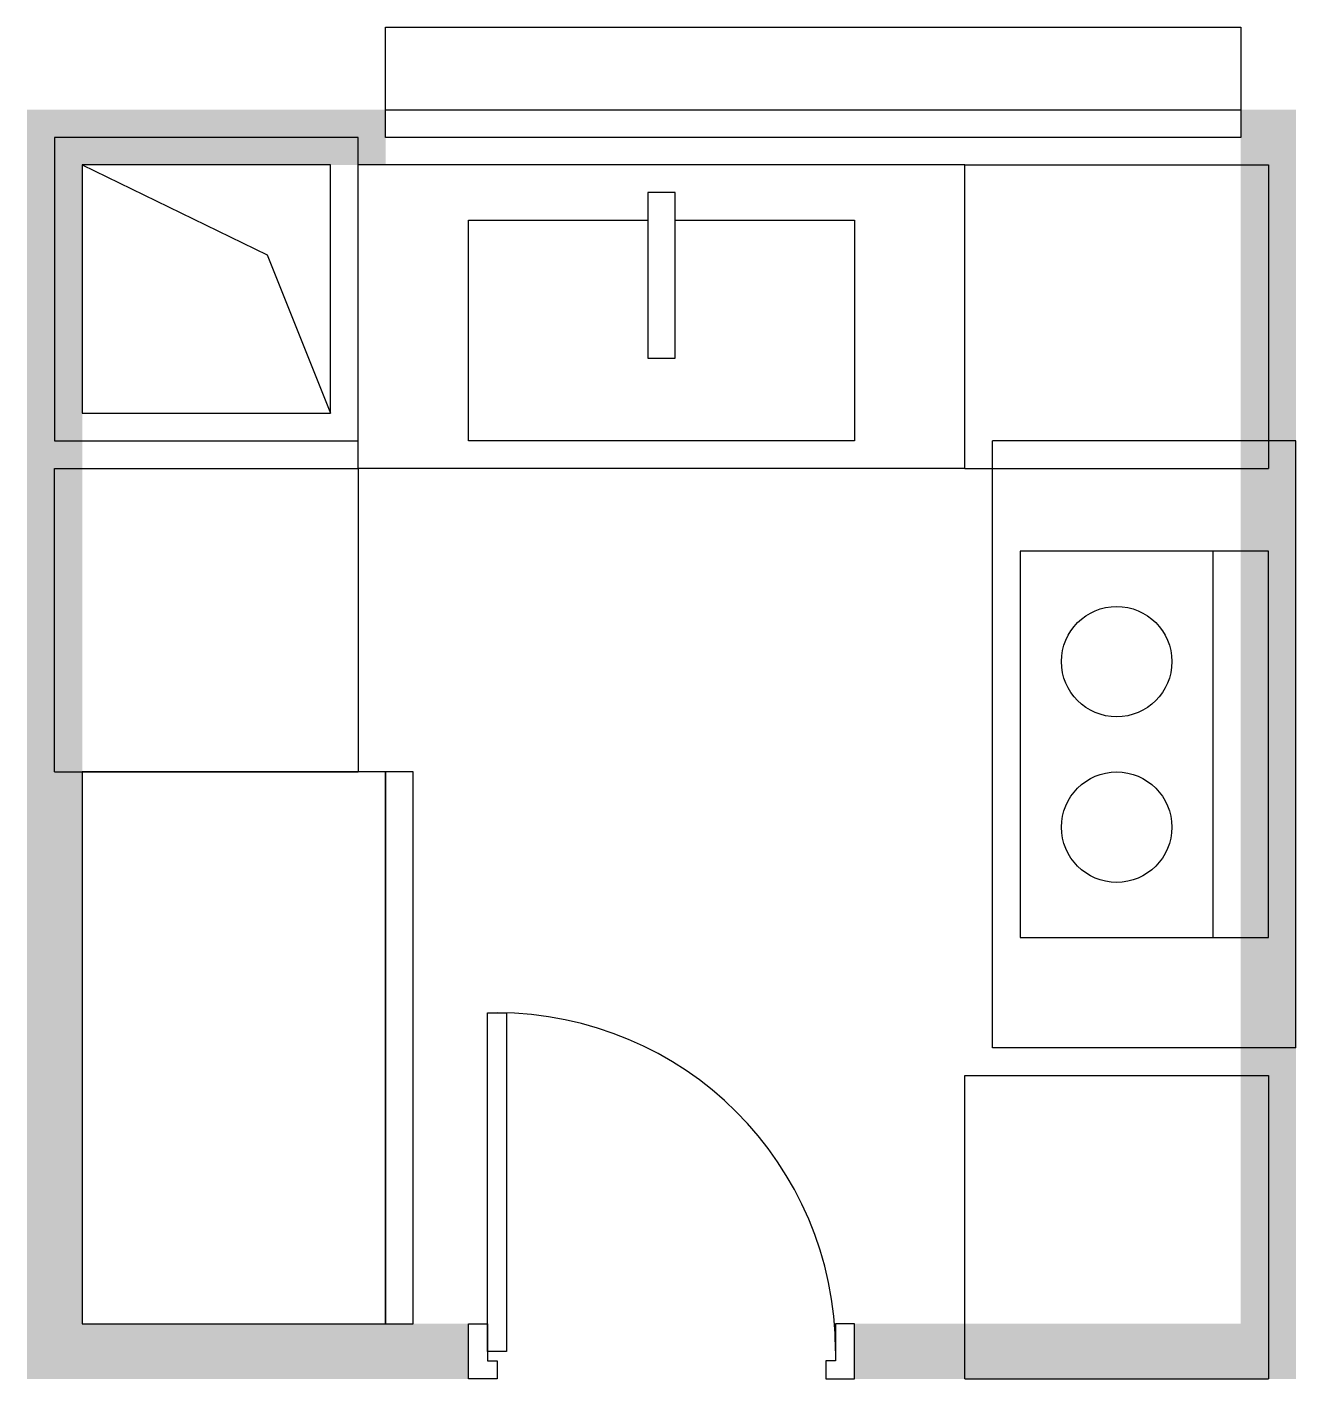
# Model space of a CAD drawing. Header units: millimetres. Extents: x 2150 to 4450, y -600 to 1850.
import ezdxf

# ---------------------------------------------------------------- set-up
doc = ezdxf.new("R2010")
doc.units = ezdxf.units.MM

# ---------------------------------------------------------------- blocks, each defined once
blk = doc.blocks.new('Door_Narrow_Mirror')
at = {"color": 7}
for points in [[(50, -200), (-50, -200), (-50, -234.6), (17.3, -234.6), (17.3, -251.9), (50, -251.9)], [(0, -865.4), (-613.5, -865.4), (-613.5, -830.8), (0, -830.8)]]:
    blk.add_lwpolyline(points, close=True, dxfattribs=at)
for points in [[(50, -900), (-50, -900), (-50, -865.4), (17.3, -865.4), (17.3, -848.1), (50, -848.1), (50, -900)], [(-50, -900), (-50, -865.4), (17.3, -865.4), (17.3, -848.1), (50, -848.1), (50, -900)]]:
    blk.add_lwpolyline(points, dxfattribs=at)
blk.add_arc((0, -848.1), 613.5, 90.1, 180, dxfattribs=at)
for points in [[(50, -200), (-50, -200), (50, 0), (-50, 0)], [(50, -1100), (-50, -1100), (50, -900), (-50, -900)]]:
    blk.add_solid(points, dxfattribs=at)
blk = doc.blocks.new('Shaft')
for points in [[(0, 0), (550, 0), (550, 550), (0, 550)], [(50, 50), (500, 50), (500, 500), (50, 500)]]:
    blk.add_lwpolyline(points, close=True)
blk.add_lwpolyline([(50, 500), (385, 337.3), (500, 50)])
blk = doc.blocks.new('counter')
for p, q in [((0, -600), (0, -50)), ((0, -50), (550, -50)), ((550, -50), (550, -600)), ((0, -600), (550, -600))]:
    blk.add_line(p, q)
blk = doc.blocks.new('Frig')
for points in [[(600, -50), (50, -50), (50, -1050), (600, -1050)], [(650, -50), (600, -50), (600, -1050), (650, -1050)]]:
    blk.add_lwpolyline(points, close=True)
blk = doc.blocks.new('Sink')
for p, q in [((600, 550), (50, 550)), ((50, 550), (50, -550)), ((600, 550), (600, -550)), ((600, -550), (50, -550))]:
    blk.add_line(p, q)
blk.add_lwpolyline([(150, 25), (150, 350), (550, 350), (550, -350), (150, -350), (150, -25)])
blk.add_lwpolyline([(100, -25), (400, -25), (400, 25), (100, 25)], close=True)
blk = doc.blocks.new('Stove')
for p, q in [((-600, 550), (-600, -550)), ((-600, 550), (-50, 550)), ((-50, 550), (-50, -550)), ((-450, 350), (-450, -350)), ((-600, -550), (-50, -550))]:
    blk.add_line(p, q)
blk.add_lwpolyline([(-550, -350), (-100, -350), (-100, 350), (-550, 350)], close=True)
for centre in [(-275, 150), (-275, -150)]:
    blk.add_circle(centre, 100)
blk = doc.blocks.new('AllBlock')
at = {"true_color": 0xffffff}
blk.add_line((2800, 1700), (4350, 1700), dxfattribs=at)
blk.add_lwpolyline([(2800, 1650), (2800, 1850), (4350, 1850), (4350, 1650)], close=True, dxfattribs=at)
for points in [[(2150, 1700), (2150, 1050), (2250, 1700), (2250, 1050)], [(2150, 1700), (2150, 1600), (2800, 1700), (2800, 1600)], [(4350, 1700), (4350, 1050), (4450, 1700), (4450, 1050)], [(2150, 1150), (2150, 500), (2250, 1150), (2250, 500)], [(4350, 1150), (4350, 500), (4450, 1150), (4450, 500)], [(2150, 600), (2150, -50), (2250, 600), (2250, -50)], [(4350, 600), (4350, -50), (4450, 600), (4450, -50)], [(2150, 50), (2150, -600), (2250, 50), (2250, -600)], [(4350, 50), (4350, -600), (4450, 50), (4450, -600)], [(2150, -500), (2150, -600), (2800, -500), (2800, -600)], [(3800, -500), (3800, -600), (4450, -500), (4450, -600)]]:
    blk.add_solid(points)
for name, p in [('Shaft', (2200, 1100)), ('counter', (3850, 1650)), ('counter', (2200, 1100)), ('Frig', (2200, 550)), ('counter', (3850, 0))]:
    blk.add_blockref(name, p)
for name, p, rotation in [('Sink', (3300, 1650), -90), ('Stove', (3850, 550), 180), ('Door_Narrow_Mirror', (3850, -550), -90)]:
    blk.add_blockref(name, p, dxfattribs=dict(rotation=rotation))

msp = doc.modelspace()

# ---------------------------------------------------------------- block references
msp.add_blockref('AllBlock', (0, 0))

doc.saveas('drawing.dxf')
